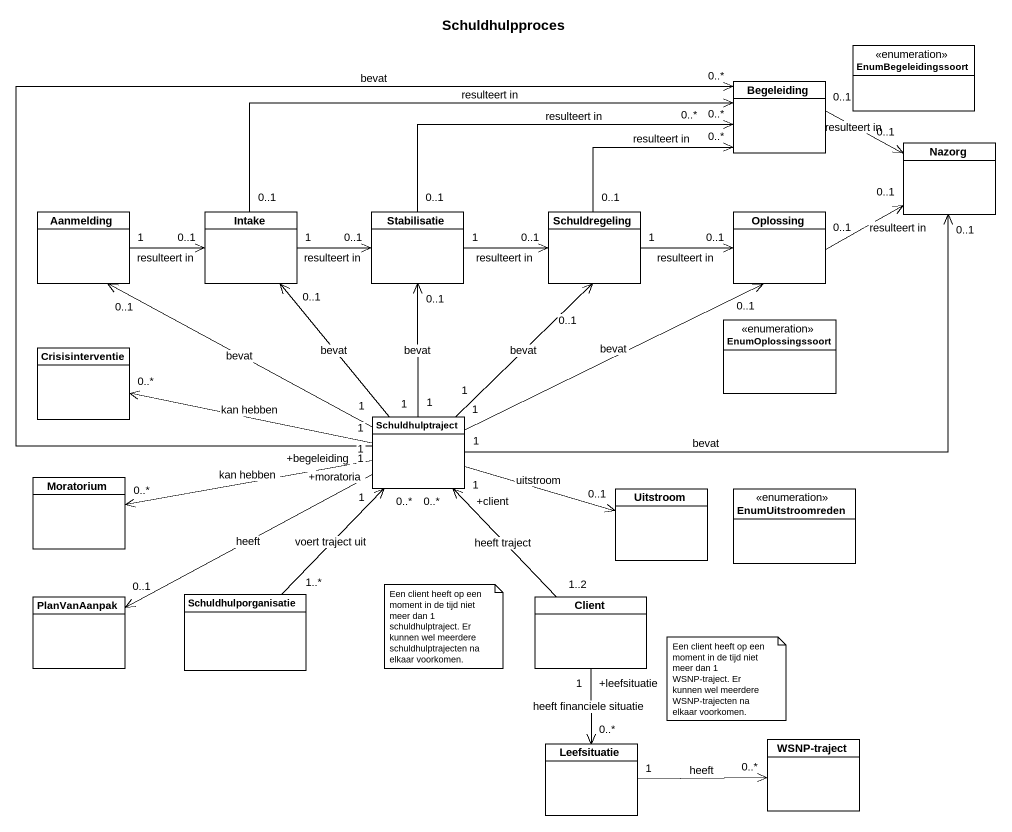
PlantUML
@startuml
title Schuldhulpproces
hide circle
hide empty members
enum EnumBegeleidingssoort
class Begeleiding
class Nazorg
class Aanmelding
class Intake
class Stabilisatie
class Schuldregeling
class Oplossing
enum EnumOplossingssoort
class Crisisinterventie
class Schuldhulptraject
class Moratorium
class Uitstroom
enum EnumUitstroomreden
class PlanVanAanpak
class Schuldhulporganisatie
class Client
class Leefsituatie
class "WSNP-traject" as WSNP_traject
Begeleiding "0..1" -right-> "0..1" Nazorg : resulteert in
Aanmelding "1" -right-> "0..1" Intake : resulteert in
Intake "0..1" -right-> "0..*" Begeleiding : resulteert in
Intake "1" -right-> "0..1" Stabilisatie : resulteert in
Stabilisatie "0..1" -right-> "0..*" Begeleiding : resulteert in
Stabilisatie "1" -right-> "0..1" Schuldregeling : resulteert in
Schuldregeling "0..1" -up-> "0..*" Begeleiding : resulteert in
Schuldregeling "1" -right-> "0..1" Oplossing : resulteert in
Oplossing "0..1" -right-> "0..1" Nazorg : resulteert in
Schuldhulptraject "+begeleiding\n1" -up-> "0..*" Begeleiding : bevat
Schuldhulptraject "1" -right-> "0..1" Nazorg : bevat
Schuldhulptraject "1" -up-> "0..1" Aanmelding : bevat
Schuldhulptraject "1" -up-> "0..1" Intake : bevat
Schuldhulptraject "1" -up-> "0..1" Stabilisatie : bevat
Schuldhulptraject "1" -up-> "0..1" Schuldregeling : bevat
Schuldhulptraject "1" -right-> "0..1" Oplossing : bevat
Schuldhulptraject "1" -left-> "0..*" Crisisinterventie : kan hebben
Schuldhulptraject "+moratoria\n1" -left-> "0..*" Moratorium : kan hebben
Schuldhulptraject "1" -right-> "0..1" Uitstroom : uitstroom
Schuldhulptraject "1" -left-> "0..1" PlanVanAanpak : heeft
Schuldhulptraject "+client\n0..*" <-- "1..2" Client : heeft traject
Schuldhulporganisatie "1..*" -up-> "0..*" Schuldhulptraject : voert traject uit
Client "+leefsituatie\n1" --> "0..*" Leefsituatie : heeft financiele situatie
WSNP_traject "0..*" <-left- "1" Leefsituatie : heeft
note as N1
  Een client heeft op een moment in de tijd niet meer dan 1 schuldhulptraject. Er kunnen wel meerdere schuldhulptrajecten na elkaar voorkomen.
end note
note as N2
  Een client heeft op een moment in de tijd niet meer dan 1 WSNP-traject. Er kunnen wel meerdere WSNP-trajecten na elkaar voorkomen.
end note
@enduml
